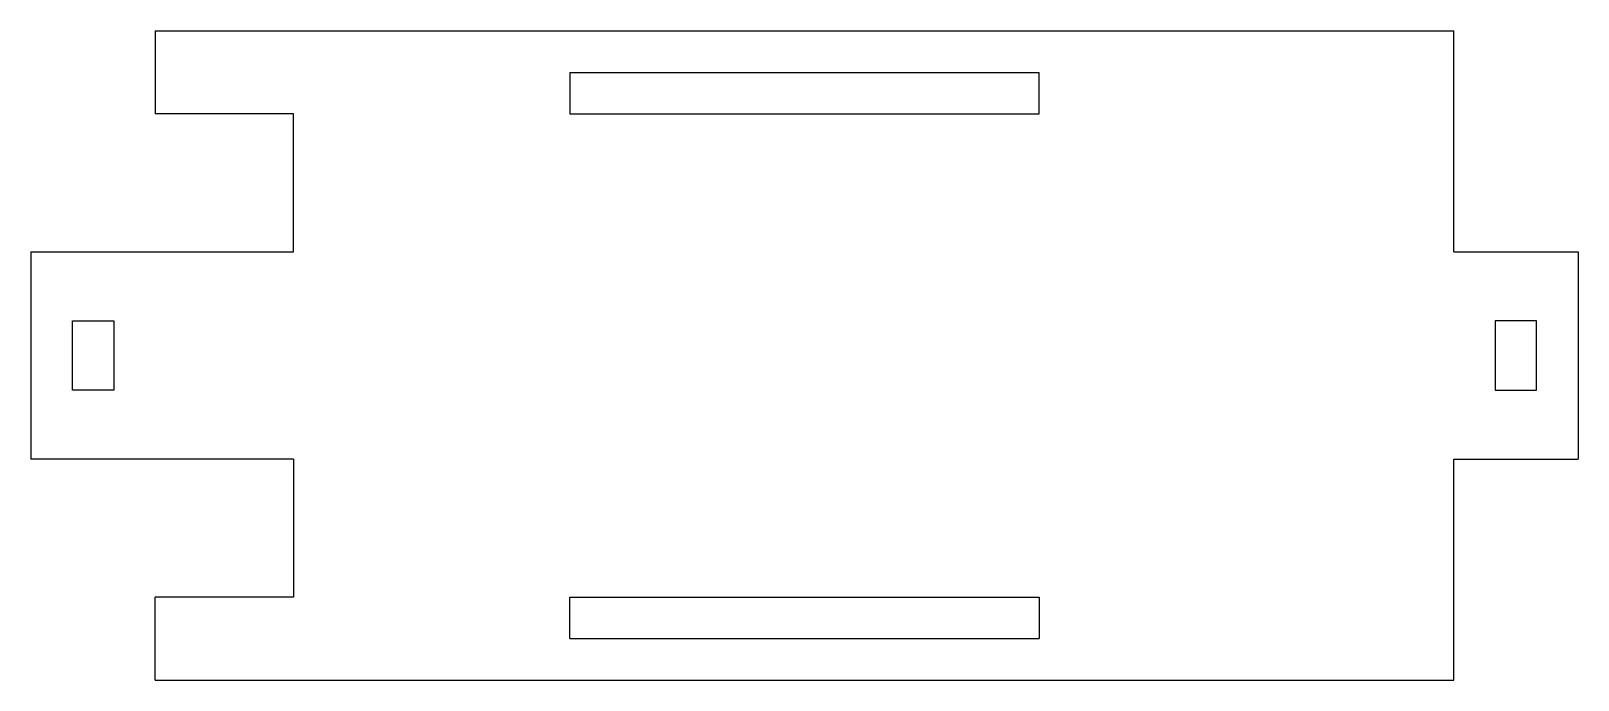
# Model space of a CAD drawing. Header units: millimetres. Extents: x -56 to 56, y -6 to 41.
import ezdxf

# ---------------------------------------------------------------- set-up
doc = ezdxf.new("R2010")
doc.units = ezdxf.units.MM
doc.layers.get('0').update_dxf_attribs({"linetype": 'CONTINUOUS', "true_color": 0x000000})

msp = doc.modelspace()

# ---------------------------------------------------------------- linework, layer by layer
for p, q in [((-47, 41), (47, 41)), ((-47, 41), (-47, 35)), ((47, 25), (47, 41)), ((-17, 38), (-17, 35)), ((-17, 38), (17, 38)), ((17, 35), (17, 38)), ((-37, 35), (-47, 35)), ((-37, 25), (-37, 35)), ((-17, 35), (17, 35)), ((-56, 25), (-56, 10)), ((-56, 25), (-37, 25)), ((47, 25), (56, 25)), ((56, 25), (56, 10)), ((-53, 20), (-50, 20)), ((-53, 15), (-53, 20)), ((-50, 20), (-50, 15)), ((53, 20), (50, 20)), ((50, 20), (50, 15)), ((53, 15), (53, 20)), ((-50, 15), (-53, 15)), ((50, 15), (53, 15)), ((-37, 10), (-56, 10)), ((-37, 10), (-37, 0)), ((47, 10), (56, 10)), ((47, -6), (47, 10)), ((-37, 0), (-47, 0)), ((-47, -6), (-47, 0)), ((-17, 0), (17, 0)), ((17, 0), (17, -3)), ((-17, -3), (-17, 0)), ((-17, -3), (17, -3)), ((-47, -6), (47, -6))]:
    msp.add_line(p, q)

doc.saveas('drawing.dxf')
